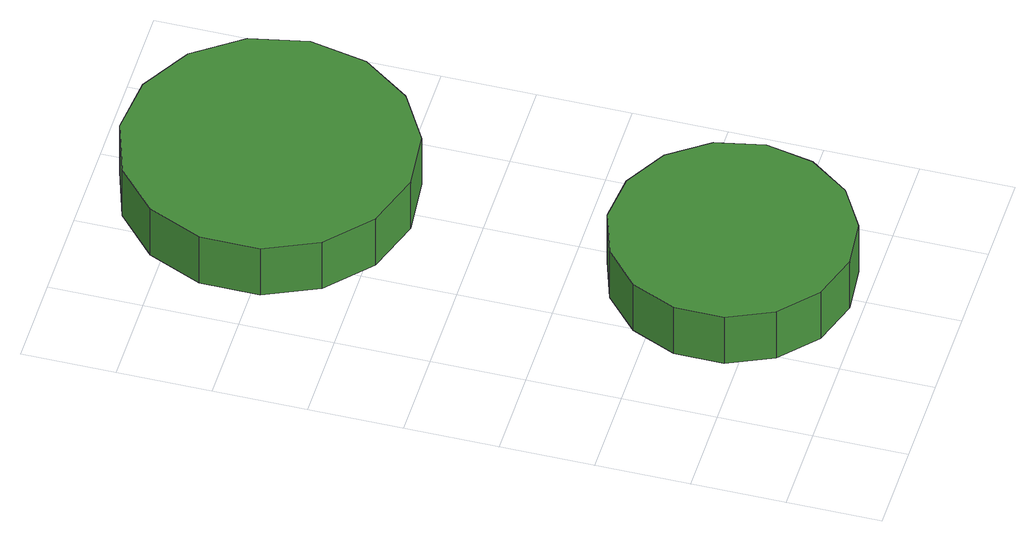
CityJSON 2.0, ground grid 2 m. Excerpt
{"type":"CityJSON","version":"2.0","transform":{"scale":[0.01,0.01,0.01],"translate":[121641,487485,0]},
"CityObjects":{
"tree1":{"type":"SolitaryVegetationObject","attributes":{"function":"something"},"geometry":[{"type":"MultiSurface","lod":"1","boundaries":[[[0,1,2,3,4,5,6,7,8,9,10,11,12,13,14]],[[15,16,17,18,19,20,21,22,23,24,25,26,27,28,29]],[[0,29,28,1]],[[1,28,27,2]],[[2,27,26,3]],[[3,26,25,4]],[[4,25,24,5]],[[5,24,23,6]],[[6,23,22,7]],[[7,22,21,8]],[[8,21,20,9]],[[9,20,19,10]],[[10,19,18,11]],[[11,18,17,12]],[[12,17,16,13]],[[13,16,15,14]],[[14,15,29,0]]]}]},
"tree2":{"type":"SolitaryVegetationObject","attributes":{"function":"something"},"geometry":[{"type":"MultiSurface","lod":"1","boundaries":[[[30,31,32,33,34,35,36,37,38,39,40,41,42,43,44]],[[45,46,47,48,49,50,51,52,53,54,55,56,57,58,59]],[[30,59,58,31]],[[31,58,57,32]],[[32,57,56,33]],[[33,56,55,34]],[[34,55,54,35]],[[35,54,53,36]],[[36,53,52,37]],[[37,52,51,38]],[[38,51,50,39]],[[39,50,49,40]],[[40,49,48,41]],[[41,48,47,42]],[[42,47,46,43]],[[43,46,45,44]],[[44,45,59,30]]]}]}
},
"vertices":[
[658,281,141],[636,385,141],[574,471,141],[482,524,141],[377,535,141],[276,502,141],[198,431,141],[155,334,141],[155,229,141],[198,132,141],[276,61,141],[377,28,141],[482,39,141],[574,92,141],[636,178,141],[636,178,12],[574,92,12],[482,39,12],[377,28,12],[276,61,12],[198,132,12],[155,229,12],[155,334,12],[198,431,12],[276,502,12],[377,535,12],[482,524,12],[574,471,12],[636,385,12],[658,281,12],
[675,1239,166],[649,1363,166],[574,1466,166],[464,1530,166],[337,1543,166],[216,1504,166],[122,1419,166],[70,1302,166],[70,1175,166],[122,1059,166],[216,974,166],[337,934,166],[464,947,166],[574,1011,166],[649,1114,166],[649,1114,37],[574,1011,37],[464,947,37],[337,934,37],[216,974,37],[122,1059,37],[70,1175,37],[70,1302,37],[122,1419,37],[216,1504,37],[337,1543,37],[464,1530,37],[574,1466,37],[649,1363,37],[675,1239,37]
]}
